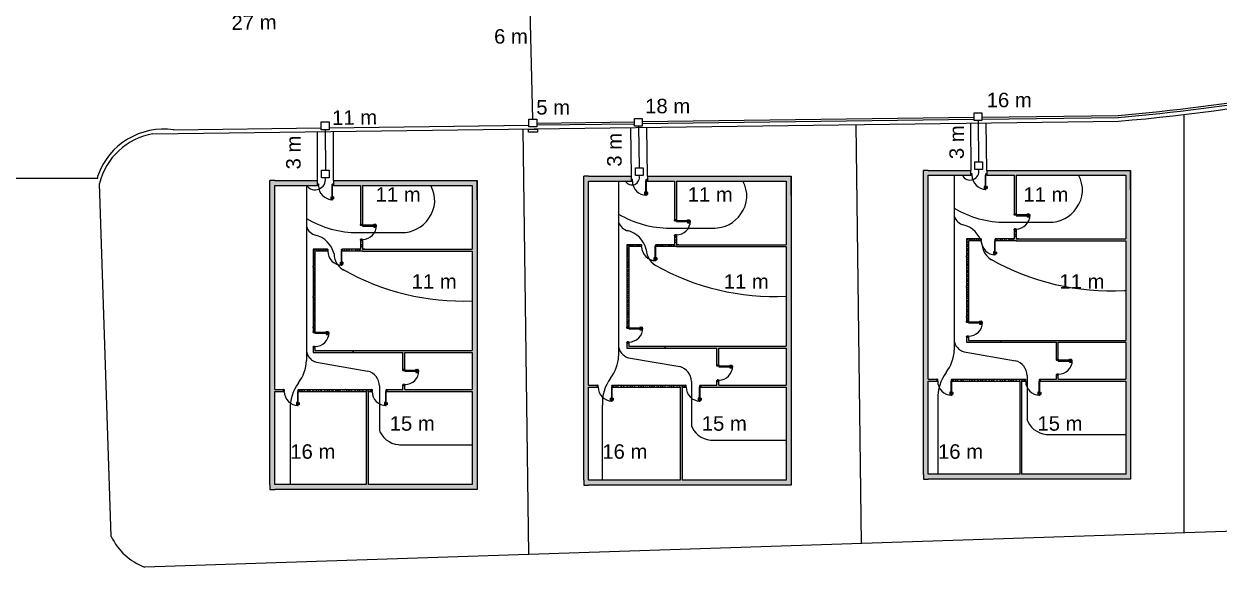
# Model space of a CAD drawing. Header units: millimetres. Extents: x -77634 to 191232, y -31147 to 58301.
# Drawn here: x -42455 to 19309, y -29261 to -1163 of the extents above; entities that cross this region are included whole.
import ezdxf

# ---------------------------------------------------------------- set-up
doc = ezdxf.new("R2010")
doc.units = ezdxf.units.MM
doc.layers.add('Canalizacion isecundaria', color=7, linetype='Continuous', true_color=0x784384)
doc.layers.add('Medidas canalizacion seccundaria', color=7, linetype='Continuous', true_color=0x784384)
for name, color, linetype in [('Canalizacion principal', 84, 'Continuous'), ('Canalización interiorr', 242, 'Continuous'), ('Carpinteria', 32, 'Continuous'), ('Cerramiento', 7, 'Continuous'), ('medidas canalizacion principal', 84, 'Continuous'), ('medidas interiores', 242, 'Continuous')]:
    doc.layers.add(name, color=color, linetype=linetype)
doc.styles.get("Standard").update_dxf_attribs({"font": 'arial.ttf'})
pattern_1 = [(225, (-19031.93, -9271.23), (-42.09495, -154.34815), [198.4375, -39.6875, 0, -39.6875])]
pattern_2 = [(225, (-2813.17, -9040.755), (-42.09495, -154.34815), [198.4375, -39.6875, 0, -39.6875])]
pattern_3 = [(225, (14736.54, -8737.555), (-42.09495, -154.34815), [198.4375, -39.6875, 0, -39.6875])]

# ---------------------------------------------------------------- blocks, each defined once
blk = doc.blocks.new('p725')
at = {"layer": 'Carpinteria'}
for p, q in [((-0.054, 0.58), (-0.054, 0.68)), ((-0.039, 0.685), (-0.049, 0.685)), ((-0.039, 0.58), (-0.039, 0.685)), ((-0.007, 0.685), (-0.017, 0.685)), ((-0.017, 0.665), (-0.017, 0.685)), ((-0.007, 0.665), (-0.017, 0.665)), ((-0.007, 0.654), (-0.007, 0.696)), ((0, 0.696), (-0.007, 0.696)), ((0, 0.654), (-0.007, 0.654)), ((0.04, 0.725), (0, 0.725)), ((0, 0.725), (0, -0.04)), ((0.04, 0), (0.04, 0.725)), ((0.04, 0.696), (0.047, 0.696)), ((0.04, 0.654), (0.047, 0.654)), ((0.047, 0.654), (0.047, 0.696)), ((0.047, 0.685), (0.057, 0.685)), ((0.047, 0.665), (0.057, 0.665)), ((0.057, 0.665), (0.057, 0.685)), ((0.079, 0.685), (0.089, 0.685)), ((0.079, 0.58), (0.079, 0.685)), ((0.094, 0.58), (0.094, 0.68)), ((-0.05, 0), (0, 0)), ((-0.044, 0.575), (-0.049, 0.575)), ((0, 0), (0.04, 0)), ((0.084, 0.575), (0.089, 0.575)), ((0.725, 0), (0.775, 0)), ((0.725, 0), (0.725, -0.04)), ((-0.01, -0.1), (-0.05, -0.1)), ((0.01, -0.08), (-0.01, -0.1)), ((0, -0.04), (0.01, -0.04)), ((0.01, -0.04), (0.01, -0.08)), ((0.725, -0.04), (0.715, -0.04)), ((0.715, -0.04), (0.715, -0.08)), ((0.74, -0.1), (0.715, -0.08)), ((0.76, -0.1), (0.74, -0.1)), ((0.76, -0.1), (0.775, -0.1))]:
    blk.add_line(p, q, dxfattribs=at)
for centre, radius, start, end in [((-0.049, 0.68), 0.005, 90, 180), ((-0.028, 0.712), 0.0294, 248.02551, 291.97449), ((-0.028, 0.638), 0.0294, 68.02551, 111.97449), ((0, 0), 0.725, 0, 90), ((0.068, 0.712), 0.0294, 248.02551, 291.97449), ((0.068, 0.638), 0.0294, 68.02551, 111.97449), ((0.089, 0.68), 0.005, 0, 90), ((-0.049, 0.58), 0.005, 180, 270), ((-0.044, 0.58), 0.005, 270, 0), ((0.084, 0.58), 0.005, 180, 270), ((0.089, 0.58), 0.005, 270, 0)]:
    blk.add_arc(centre, radius, start, end, dxfattribs=at)
at = {"layer": 'Cerramiento'}
for p, q in [((-0.05, 0), (-0.05, -0.1)), ((0.775, -0.1), (0.775, 0))]:
    blk.add_line(p, q, dxfattribs=at)

msp = doc.modelspace()

# ---------------------------------------------------------------- hatches: boundary and pattern name
at = {"ltscale": 0.025}
h = msp.add_hatch(dxfattribs=at)
h.set_pattern_fill('ANSI36', color=256, scale=25, angle=180)
h.set_pattern_definition(pattern_2)
h.paths.add_polyline_path([(-10237, -9291), (-8836, -9291), (-8836, -11285), (-8736, -11285), (-8736, -9291), (-3063, -9291), (-3063, -12585), (-8614, -12585), (-8714, -12585), (-8836, -12585), (-8836, -12685), (-8714, -12685), (-8614, -12685), (-3063, -12685), (-3063, -17835), (-11195, -17835), (-11195, -17696), (-11295, -17696), (-11295, -17835), (-11295, -17935), (-11195, -17935), (-6651, -17935), (-6651, -18813), (-6551, -18813), (-6551, -17935), (-3063, -17935), (-3063, -19848), (-6551, -19848), (-6551, -19638), (-6651, -19638), (-6651, -19848), (-7471, -19848), (-7471, -19948), (-3063, -19948), (-3063, -24759), (-8446, -24759), (-8446, -19948), (-8546, -19948), (-8546, -24759), (-13274, -24759), (-13274, -19948), (-12833, -19948), (-12833, -19848), (-13274, -19848), (-13274, -9291), (-11063, -9291), (-11063, -9041), (-13274, -9041), (-13524, -9041), (-13524, -24772), (-13524, -25022), (-13274, -25022), (-11117, -25022), (-3349, -25022), (-2813, -25022), (-2813, -24759), (-2813, -9291), (-2813, -9041), (-3063, -9041), (-10237, -9041)])
h = msp.add_hatch(dxfattribs=at)
h.set_pattern_fill('ANSI36', color=256, scale=25, angle=180)
h.set_pattern_definition(pattern_3)
h.paths.add_polyline_path([(7312, -8988), (8714, -8988), (8714, -10982), (8814, -10982), (8814, -8988), (14487, -8988), (14487, -12282), (8935, -12282), (8835, -12282), (8714, -12282), (8714, -12382), (8835, -12382), (8935, -12382), (14487, -12382), (14487, -17531), (6355, -17531), (6355, -17392), (6255, -17392), (6255, -17531), (6255, -17631), (6355, -17631), (10899, -17631), (10899, -18510), (10999, -18510), (10999, -17631), (14487, -17631), (14487, -19545), (10999, -19545), (10999, -19335), (10899, -19335), (10899, -19545), (10078, -19545), (10078, -19645), (14487, -19645), (14487, -24456), (9104, -24456), (9104, -19645), (9004, -19645), (9004, -24456), (4276, -24456), (4276, -19645), (4717, -19645), (4717, -19545), (4276, -19545), (4276, -8988), (6487, -8988), (6487, -8738), (4276, -8738), (4026, -8738), (4026, -24469), (4026, -24719), (4276, -24719), (6432, -24719), (14200, -24719), (14737, -24719), (14737, -24456), (14737, -8988), (14737, -8738), (14487, -8738), (7312, -8738)])
h = msp.add_hatch(dxfattribs=at)
h.set_pattern_fill('ANSI36', color=256, scale=25, angle=180)
h.set_pattern_definition(pattern_1)
h.paths.add_polyline_path([(-26456, -9521), (-25055, -9521), (-25055, -11516), (-24955, -11516), (-24955, -9521), (-19282, -9521), (-19282, -12816), (-24833, -12816), (-24933, -12816), (-25055, -12816), (-25055, -12916), (-24933, -12916), (-24833, -12916), (-19282, -12916), (-19282, -18065), (-27414, -18065), (-27414, -17926), (-27514, -17926), (-27514, -18065), (-27514, -18165), (-27414, -18165), (-22870, -18165), (-22870, -19044), (-22770, -19044), (-22770, -18165), (-19282, -18165), (-19282, -20078), (-22770, -20078), (-22770, -19869), (-22870, -19869), (-22870, -20078), (-23690, -20078), (-23690, -20178), (-19282, -20178), (-19282, -24989), (-24664, -24989), (-24664, -20178), (-24764, -20178), (-24764, -24989), (-29492, -24989), (-29492, -20178), (-29051, -20178), (-29051, -20078), (-29492, -20078), (-29492, -9521), (-27282, -9521), (-27282, -9271), (-29492, -9271), (-29742, -9271), (-29742, -25002), (-29742, -25252), (-29492, -25252), (-27336, -25252), (-19568, -25252), (-19032, -25252), (-19032, -24989), (-19032, -9521), (-19032, -9271), (-19282, -9271), (-26456, -9271)])
h = msp.add_hatch()
h.set_pattern_fill('ANSI36', color=256, scale=25, angle=180)
h.set_pattern_definition(pattern_3)
h.paths.add_polyline_path([(6255, -16567), (6355, -16567), (6355, -12382), (6959, -12382), (6959, -12282), (6355, -12282), (6255, -12282), (6255, -12382)])
h = msp.add_hatch()
h.set_pattern_fill('ANSI36', color=256, scale=25, angle=180)
h.set_pattern_definition(pattern_1)
h.paths.add_polyline_path([(-27514, -17101), (-27414, -17101), (-27414, -12916), (-26809, -12916), (-26809, -12816), (-27414, -12816), (-27514, -12816), (-27514, -12916)])
h = msp.add_hatch()
h.set_pattern_fill('ANSI36', color=256, scale=25, angle=180)
h.set_pattern_definition(pattern_2)
h.paths.add_polyline_path([(-11295, -16871), (-11195, -16871), (-11195, -12685), (-10591, -12685), (-10591, -12585), (-11195, -12585), (-11295, -12585), (-11295, -12685)])

# ---------------------------------------------------------------- linework, layer by layer
for p, q in [((17505, -27485), (17500, -5849)), ((-35789, -6850), (14110, -6198)), ((-27275, -9271), (-27275, -6739)), ((-26456, -9271), (-26456, -6728)), ((-16363, -28605), (-16651, -6600)), ((-11056, -9041), (-11089, -6528)), ((-10237, -9041), (-10270, -6517)), ((837, -28036), (555, -6375)), ((6494, -8738), (6487, -6298)), ((7312, -8738), (7280, -6288)), ((-13274, -9041), (-13524, -9041)), ((-13524, -24772), (-13524, -9041)), ((-13274, -9041), (-11056, -9041)), ((-11063, -9291), (-11063, -9041)), ((-10237, -9041), (-3063, -9041)), ((-10237, -9041), (-10237, -9291)), ((-3063, -9041), (-2813, -9041)), ((-2813, -10041), (-2813, -9041)), ((-2813, -9041), (-2813, -9291)), ((4276, -8738), (4026, -8738)), ((4026, -24469), (4026, -8738)), ((4276, -8738), (6494, -8738)), ((4276, -19545), (4276, -8988)), ((4276, -8988), (6487, -8988)), ((4276, -8988), (4276, -8988)), ((6487, -8988), (6487, -8738)), ((7312, -8738), (14487, -8738)), ((7312, -8738), (7312, -8988)), ((7312, -8988), (8714, -8988)), ((8714, -8988), (8714, -11048)), ((8814, -8988), (14487, -8988)), ((8814, -8988), (8814, -10988)), ((14487, -8738), (14737, -8738)), ((14487, -8988), (14487, -12282)), ((14737, -9738), (14737, -8738)), ((14737, -8738), (14737, -8988)), ((14737, -8988), (14737, -24456)), ((-37944, -27673), (-38547, -9419)), ((-29492, -9271), (-29742, -9271)), ((-29742, -25002), (-29742, -9271)), ((-29492, -9271), (-27275, -9271)), ((-29492, -20078), (-29492, -9521)), ((-29492, -9521), (-27282, -9521)), ((-29492, -9521), (-29492, -9521)), ((-27282, -9521), (-27282, -9271)), ((-26456, -9271), (-19282, -9271)), ((-26456, -9271), (-26456, -9521)), ((-26456, -9521), (-25055, -9521)), ((-25055, -9521), (-25055, -11582)), ((-24955, -9521), (-19282, -9521)), ((-24955, -9521), (-24955, -11522)), ((-19282, -9271), (-19032, -9271)), ((-19282, -9521), (-19282, -12816)), ((-19032, -10271), (-19032, -9271)), ((-19032, -9271), (-19032, -9521)), ((-19032, -9521), (-19032, -24989)), ((-13274, -19848), (-13274, -9291)), ((-13274, -9291), (-11063, -9291)), ((-13274, -9291), (-13274, -9291)), ((-10237, -9291), (-8836, -9291)), ((-8836, -9291), (-8836, -11351)), ((-8736, -9291), (-3063, -9291)), ((-8736, -9291), (-8736, -11291)), ((-3063, -9291), (-3063, -12585)), ((-2813, -9291), (-2813, -24759)), ((8814, -11048), (8714, -11048)), ((8814, -10988), (8814, -11048)), ((-24955, -11582), (-25055, -11582)), ((-24955, -11522), (-24955, -11582)), ((-8736, -11351), (-8836, -11351)), ((-8736, -11291), (-8736, -11351)), ((-25055, -12341), (-25055, -12816)), ((-25055, -12341), (-25050, -12341)), ((-25050, -12341), (-24955, -12341)), ((-24955, -12287), (-24955, -12287)), ((-24955, -12347), (-24955, -12341)), ((-24955, -12347), (-24955, -12816)), ((-8836, -12110), (-8836, -12585)), ((-8836, -12110), (-8831, -12110)), ((-8831, -12110), (-8736, -12110)), ((-8736, -12056), (-8736, -12056)), ((-8736, -12116), (-8736, -12110)), ((-8736, -12116), (-8736, -12585)), ((6355, -12282), (6255, -12282)), ((6255, -12282), (6255, -12382)), ((6960, -12282), (6355, -12282)), ((6994, -12282), (6960, -12282)), ((7009, -12282), (6977, -12282)), ((7009, -12382), (7009, -12282)), ((8714, -12282), (7744, -12282)), ((7744, -12282), (7744, -12382)), ((8714, -11807), (8714, -12282)), ((8714, -11807), (8719, -11807)), ((8719, -11807), (8814, -11807)), ((8814, -11753), (8814, -11753)), ((8814, -11813), (8814, -11807)), ((8814, -11813), (8814, -12282)), ((8814, -12282), (14487, -12282)), ((8835, -12282), (8814, -12282)), ((8935, -12282), (8835, -12282)), ((8935, -12282), (14487, -12282)), ((-27414, -12816), (-27514, -12816)), ((-27514, -12816), (-27514, -12916)), ((-27514, -12916), (-27514, -17141)), ((-26808, -12816), (-27414, -12816)), ((-26808, -12916), (-27414, -12916)), ((-27414, -12916), (-27414, -17151)), ((-26774, -12816), (-26808, -12816)), ((-26759, -12916), (-26808, -12916)), ((-26759, -12816), (-26791, -12816)), ((-26759, -12916), (-26759, -12816)), ((-25055, -12816), (-26024, -12816)), ((-26024, -12816), (-26024, -12916)), ((-24933, -12916), (-26024, -12916)), ((-24955, -12816), (-19282, -12816)), ((-24933, -12816), (-24955, -12816)), ((-24955, -12916), (-19282, -12916)), ((-24833, -12816), (-24933, -12816)), ((-24933, -12916), (-24833, -12916)), ((-24833, -12816), (-19282, -12816)), ((-24833, -12916), (-19282, -12916)), ((-19282, -12916), (-19282, -18065)), ((-11195, -12585), (-11295, -12585)), ((-11295, -12585), (-11295, -12685)), ((-11295, -12685), (-11295, -16911)), ((-10589, -12585), (-11195, -12585)), ((-10589, -12685), (-11195, -12685)), ((-11195, -12685), (-11195, -16921)), ((-10556, -12585), (-10589, -12585)), ((-10541, -12685), (-10589, -12685)), ((-10541, -12585), (-10572, -12585)), ((-10541, -12685), (-10541, -12585)), ((-8836, -12585), (-9806, -12585)), ((-9806, -12585), (-9806, -12685)), ((-8714, -12685), (-9806, -12685)), ((-8736, -12585), (-3063, -12585)), ((-8714, -12585), (-8736, -12585)), ((-8736, -12685), (-3063, -12685)), ((-8614, -12585), (-8714, -12585)), ((-8714, -12685), (-8614, -12685)), ((-8614, -12585), (-3063, -12585)), ((-8614, -12685), (-3063, -12685)), ((-3063, -12685), (-3063, -17835)), ((6255, -12382), (6255, -16607)), ((6960, -12382), (6355, -12382)), ((6355, -12382), (6355, -16617)), ((7009, -12382), (6960, -12382)), ((8835, -12382), (7744, -12382)), ((8814, -12382), (14487, -12382)), ((8835, -12382), (8935, -12382)), ((8935, -12382), (14487, -12382)), ((14487, -12382), (14487, -17531)), ((6255, -16607), (6255, -16607)), ((6255, -16617), (6255, -16607)), ((6355, -16617), (6255, -16617)), ((-27514, -17141), (-27514, -17141)), ((-27514, -17151), (-27514, -17141)), ((-27414, -17151), (-27514, -17151)), ((-11295, -16911), (-11295, -16911)), ((-11295, -16921), (-11295, -16911)), ((-11195, -16921), (-11295, -16921)), ((-27414, -17876), (-27514, -17876)), ((-27514, -17876), (-27514, -17926)), ((-27414, -17876), (-27414, -18065)), ((-11195, -17646), (-11295, -17646)), ((-11295, -17646), (-11295, -17696)), ((-11295, -17696), (-11295, -17835)), ((-11295, -17835), (-11295, -17935)), ((-11195, -17646), (-11195, -17835)), ((-11195, -17835), (-3063, -17835)), ((6355, -17342), (6255, -17342)), ((6255, -17342), (6255, -17392)), ((6255, -17392), (6255, -17531)), ((6255, -17531), (6255, -17631)), ((6255, -17631), (6355, -17631)), ((6355, -17342), (6355, -17531)), ((6355, -17531), (14487, -17531)), ((6355, -17631), (10899, -17631)), ((10899, -18550), (10899, -17631)), ((10999, -17631), (14487, -17631)), ((10999, -18560), (10999, -17631)), ((14487, -17631), (14487, -19545)), ((-27514, -17926), (-27514, -18065)), ((-27514, -18065), (-27514, -18165)), ((-27514, -18165), (-27414, -18165)), ((-27414, -18065), (-19282, -18065)), ((-27414, -18165), (-22870, -18165)), ((-22870, -19084), (-22870, -18165)), ((-22770, -18165), (-19282, -18165)), ((-22770, -19094), (-22770, -18165)), ((-19282, -18165), (-19282, -20078)), ((-11295, -17935), (-11195, -17935)), ((-11195, -17935), (-6651, -17935)), ((-6651, -18853), (-6651, -17935)), ((-6551, -17935), (-3063, -17935)), ((-6551, -18863), (-6551, -17935)), ((-3063, -17935), (-3063, -19848)), ((-22870, -19084), (-22870, -19084)), ((-6651, -18853), (-6651, -18853)), ((10899, -18550), (10899, -18550)), ((-6651, -19848), (-6651, -19603)), ((-6651, -19603), (-6651, -19603)), ((-6551, -19848), (-6551, -19588)), ((4276, -19545), (4752, -19545)), ((4276, -24456), (4276, -19645)), ((4276, -19645), (4752, -19645)), ((4752, -19545), (4752, -19645)), ((5502, -19545), (9004, -19545)), ((5502, -19545), (5502, -19645)), ((5502, -19645), (9004, -19645)), ((9004, -19545), (9288, -19545)), ((9004, -19645), (9004, -24456)), ((9104, -19645), (9104, -24456)), ((9104, -19645), (9288, -19645)), ((9288, -19545), (9288, -19645)), ((10038, -19545), (10899, -19545)), ((10038, -19545), (10038, -19645)), ((10038, -19645), (14487, -19645)), ((10899, -19545), (10899, -19300)), ((10899, -19300), (10899, -19300)), ((10999, -19545), (10999, -19285)), ((10999, -19545), (14487, -19545)), ((14487, -19645), (14487, -24456)), ((-29492, -20078), (-29016, -20078)), ((-29492, -24989), (-29492, -20178)), ((-29492, -20178), (-29016, -20178)), ((-29016, -20078), (-29016, -20178)), ((-28266, -20078), (-24764, -20078)), ((-28266, -20078), (-28266, -20178)), ((-28266, -20178), (-24764, -20178)), ((-24764, -20078), (-24480, -20078)), ((-24764, -20178), (-24764, -24989)), ((-24664, -20178), (-24664, -24989)), ((-24664, -20178), (-24480, -20178)), ((-24480, -20078), (-24480, -20178)), ((-23730, -20078), (-22870, -20078)), ((-23730, -20078), (-23730, -20178)), ((-23730, -20178), (-19282, -20178)), ((-22870, -20078), (-22870, -19834)), ((-22870, -19834), (-22870, -19834)), ((-22770, -20078), (-22770, -19819)), ((-22770, -20078), (-19282, -20078)), ((-19282, -20178), (-19282, -24989)), ((-13274, -19848), (-12798, -19848)), ((-13274, -24759), (-13274, -19948)), ((-13274, -19948), (-12798, -19948)), ((-12798, -19848), (-12798, -19948)), ((-12048, -19848), (-8546, -19848)), ((-12048, -19848), (-12048, -19948)), ((-12048, -19948), (-8546, -19948)), ((-8546, -19848), (-8261, -19848)), ((-8546, -19948), (-8546, -24759)), ((-8446, -19948), (-8446, -24759)), ((-8446, -19948), (-8261, -19948)), ((-8261, -19848), (-8261, -19948)), ((-7511, -19848), (-6651, -19848)), ((-7511, -19848), (-7511, -19948)), ((-7511, -19948), (-3063, -19948)), ((-6551, -19848), (-3063, -19848)), ((-3063, -19948), (-3063, -24759)), ((4026, -24469), (4026, -24719)), ((9004, -24456), (4276, -24456)), ((14487, -24456), (9104, -24456)), ((14487, -24469), (14487, -24456)), ((14737, -24456), (14737, -24719)), ((-29742, -25002), (-29742, -25252)), ((-29742, -25252), (-29492, -25252)), ((-24764, -24989), (-29492, -24989)), ((-27336, -25252), (-29492, -25252)), ((-19568, -25252), (-27336, -25252)), ((-19282, -24989), (-24664, -24989)), ((-19032, -25252), (-19568, -25252)), ((-19282, -25002), (-19282, -24989)), ((-19032, -24989), (-19032, -25252)), ((-13524, -24772), (-13524, -25022)), ((-13524, -25022), (-13274, -25022)), ((-8546, -24759), (-13274, -24759)), ((-11117, -25022), (-13274, -25022)), ((-3349, -25022), (-11117, -25022)), ((-3063, -24759), (-8446, -24759)), ((-2813, -25022), (-3349, -25022)), ((-3063, -24772), (-3063, -24759)), ((-2813, -24759), (-2813, -25022)), ((4026, -24719), (4276, -24719)), ((6432, -24719), (4276, -24719)), ((14200, -24719), (6432, -24719)), ((14737, -24719), (14200, -24719)), ((37880, -26811), (-36205, -29261))]:
    msp.add_line(p, q)
at = {"linetype": 'Continuous', "ltscale": 0.025}
for p, q in [((-24981, -12341), (-24981, -12341)), ((-8791, -12139), (-8836, -12184)), ((-8833, -12293), (-8836, -12296)), ((-8736, -12309), (-8819, -12391)), ((-8805, -12265), (-8805, -12265)), ((-8736, -12196), (-8777, -12237)), ((-8763, -12110), (-8763, -12110)), ((6352, -12286), (6352, -12286)), ((6773, -12314), (6773, -12314)), ((6805, -12282), (6801, -12286)), ((7769, -12328), (7769, -12328)), ((7816, -12282), (7798, -12300)), ((7896, -12314), (7828, -12382)), ((7924, -12286), (7924, -12286)), ((8040, -12282), (7940, -12382)), ((8152, -12282), (8064, -12370)), ((8265, -12282), (8218, -12328)), ((8317, -12342), (8277, -12382)), ((8345, -12314), (8345, -12314)), ((8377, -12282), (8373, -12286)), ((8471, -12300), (8389, -12382)), ((8601, -12282), (8501, -12382)), ((8714, -12282), (8639, -12356)), ((8759, -11835), (8714, -11881)), ((8717, -11990), (8714, -11993)), ((8814, -12118), (8714, -12218)), ((8814, -12005), (8731, -12088)), ((8745, -11962), (8745, -11962)), ((8814, -11893), (8773, -11934)), ((8787, -11807), (8787, -11807)), ((-27416, -12820), (-27416, -12820)), ((-27150, -12890), (-27150, -12890)), ((-26995, -12848), (-26995, -12848)), ((-26963, -12816), (-26967, -12820)), ((-25999, -12862), (-25999, -12862)), ((-25953, -12816), (-25971, -12834)), ((-25873, -12848), (-25941, -12916)), ((-25845, -12820), (-25845, -12820)), ((-25728, -12816), (-25828, -12916)), ((-25616, -12816), (-25704, -12904)), ((-25578, -12890), (-25578, -12890)), ((-25504, -12816), (-25550, -12862)), ((-25452, -12876), (-25492, -12916)), ((-25424, -12848), (-25424, -12848)), ((-25392, -12816), (-25396, -12820)), ((-25297, -12834), (-25379, -12916)), ((-25167, -12816), (-25267, -12916)), ((-25055, -12816), (-25129, -12890)), ((-25009, -12369), (-25055, -12414)), ((-25052, -12523), (-25055, -12527)), ((-24955, -12651), (-25055, -12751)), ((-24955, -12539), (-25037, -12622)), ((-25023, -12495), (-25023, -12495)), ((-24955, -12427), (-24995, -12467)), ((-24995, -12916), (-24995, -12916)), ((-11197, -12589), (-11197, -12589)), ((-10931, -12659), (-10931, -12659)), ((-10776, -12617), (-10776, -12617)), ((-10744, -12585), (-10748, -12589)), ((-9780, -12631), (-9780, -12631)), ((-9734, -12585), (-9752, -12603)), ((-9654, -12617), (-9722, -12685)), ((-9626, -12589), (-9626, -12589)), ((-9510, -12585), (-9610, -12685)), ((-9397, -12585), (-9486, -12673)), ((-9359, -12659), (-9359, -12659)), ((-9285, -12585), (-9331, -12631)), ((-9233, -12645), (-9273, -12685)), ((-9205, -12617), (-9205, -12617)), ((-9173, -12585), (-9177, -12589)), ((-9079, -12603), (-9161, -12685)), ((-8948, -12585), (-9048, -12685)), ((-8836, -12585), (-8910, -12659)), ((-8736, -12421), (-8836, -12521)), ((-8777, -12686), (-8777, -12686)), ((6619, -12356), (6619, -12356)), ((8190, -12356), (8190, -12356)), ((8773, -12383), (8773, -12383)), ((5481, -19582), (5481, -19582)), ((5607, -19568), (5533, -19643)), ((5745, -19543), (5645, -19643)), ((5857, -19543), (5776, -19624)), ((5874, -19638), (5869, -19643)), ((5902, -19610), (5902, -19610)), ((5969, -19543), (5930, -19582)), ((6033, -19545), (5933, -19645)), ((6145, -19545), (6057, -19633)), ((6183, -19619), (6183, -19619)), ((6258, -19545), (6212, -19591)), ((6310, -19605), (6270, -19645)), ((6338, -19577), (6338, -19577)), ((6370, -19545), (6366, -19549)), ((6464, -19563), (6382, -19645)), ((6594, -19545), (6494, -19645)), ((6707, -19545), (6632, -19619)), ((6731, -19633), (6719, -19645)), ((6759, -19605), (6759, -19605)), ((6819, -19545), (6787, -19577)), ((6885, -19591), (6831, -19645)), ((6913, -19563), (6913, -19563)), ((7039, -19549), (6943, -19645)), ((7156, -19545), (7056, -19645)), ((7180, -19633), (7180, -19633)), ((7268, -19545), (7208, -19605)), ((7306, -19619), (7280, -19645)), ((7334, -19591), (7334, -19591)), ((7380, -19545), (7362, -19563)), ((7460, -19577), (7392, -19645)), ((7488, -19549), (7488, -19549)), ((7605, -19545), (7505, -19645)), ((7717, -19545), (7629, -19633)), ((7755, -19619), (7755, -19619)), ((7829, -19545), (7783, -19591)), ((7881, -19605), (7841, -19645)), ((7909, -19577), (7909, -19577)), ((7941, -19545), (7937, -19549)), ((8036, -19563), (7954, -19645)), ((8166, -19545), (8066, -19645)), ((8278, -19545), (8204, -19619)), ((8302, -19633), (8290, -19645)), ((8330, -19605), (8330, -19605)), ((8390, -19545), (8358, -19577)), ((8457, -19591), (8403, -19645)), ((8485, -19563), (8485, -19563)), ((8611, -19549), (8515, -19645)), ((8727, -19545), (8627, -19645)), ((8751, -19633), (8751, -19633)), ((8839, -19545), (8779, -19605)), ((8878, -19619), (8852, -19645)), ((8906, -19591), (8906, -19591)), ((8952, -19545), (8934, -19563)), ((9032, -19577), (8964, -19645)), ((9060, -19549), (9060, -19549)), ((9176, -19545), (9076, -19645)), ((9288, -19545), (9200, -19633)), ((-28288, -20116), (-28288, -20116)), ((-28161, -20102), (-28236, -20176)), ((-28024, -20076), (-28124, -20176)), ((-27911, -20076), (-27993, -20158)), ((-27895, -20172), (-27899, -20176)), ((-27867, -20144), (-27867, -20144)), ((-27799, -20076), (-27839, -20116)), ((-27735, -20078), (-27835, -20178)), ((-27623, -20078), (-27711, -20166)), ((-27585, -20152), (-27585, -20152)), ((-27511, -20078), (-27557, -20124)), ((-27459, -20138), (-27499, -20178)), ((-27431, -20110), (-27431, -20110)), ((-27399, -20078), (-27403, -20082)), ((-27304, -20096), (-27386, -20178)), ((-27174, -20078), (-27274, -20178)), ((-27062, -20078), (-27136, -20152)), ((-27038, -20166), (-27050, -20178)), ((-27010, -20138), (-27010, -20138)), ((-26950, -20078), (-26982, -20110)), ((-26883, -20124), (-26937, -20178)), ((-26855, -20096), (-26855, -20096)), ((-26729, -20082), (-26825, -20178)), ((-26613, -20078), (-26713, -20178)), ((-26589, -20166), (-26589, -20166)), ((-26501, -20078), (-26561, -20138)), ((-26463, -20152), (-26488, -20178)), ((-26434, -20124), (-26434, -20124)), ((-26388, -20078), (-26406, -20096)), ((-26308, -20110), (-26376, -20178)), ((-26280, -20082), (-26280, -20082)), ((-26164, -20078), (-26264, -20178)), ((-26052, -20078), (-26140, -20166)), ((-26013, -20152), (-26013, -20152)), ((-25939, -20078), (-25985, -20124)), ((-25887, -20138), (-25927, -20178)), ((-25859, -20110), (-25859, -20110)), ((-25827, -20078), (-25831, -20082)), ((-25733, -20096), (-25815, -20178)), ((-25603, -20078), (-25703, -20178)), ((-25490, -20078), (-25564, -20152)), ((-25466, -20166), (-25478, -20178)), ((-25438, -20138), (-25438, -20138)), ((-25378, -20078), (-25410, -20110)), ((-25312, -20124), (-25366, -20178)), ((-25284, -20096), (-25284, -20096)), ((-25158, -20082), (-25254, -20178)), ((-25041, -20078), (-25141, -20178)), ((-25017, -20166), (-25017, -20166)), ((-24929, -20078), (-24989, -20138)), ((-24891, -20152), (-24917, -20178)), ((-24863, -20124), (-24863, -20124)), ((-24817, -20078), (-24835, -20096)), ((-24737, -20110), (-24805, -20178)), ((-24709, -20082), (-24709, -20082)), ((-24592, -20078), (-24692, -20178)), ((-24480, -20078), (-24568, -20166)), ((-12069, -19885), (-12069, -19885)), ((-11942, -19871), (-12017, -19946)), ((-11805, -19846), (-11905, -19946)), ((-11693, -19846), (-11774, -19927)), ((-11676, -19942), (-11680, -19946)), ((-11648, -19913), (-11648, -19913)), ((-11580, -19846), (-11620, -19885)), ((-11517, -19848), (-11617, -19948)), ((-11404, -19848), (-11493, -19936)), ((-11366, -19922), (-11366, -19922)), ((-11292, -19848), (-11338, -19894)), ((-11240, -19908), (-11280, -19948)), ((-11212, -19880), (-11212, -19880)), ((-11180, -19848), (-11184, -19852)), ((-11086, -19866), (-11168, -19948)), ((-10955, -19848), (-11055, -19948)), ((-10843, -19848), (-10917, -19922)), ((-10819, -19936), (-10831, -19948)), ((-10791, -19908), (-10791, -19908)), ((-10731, -19848), (-10763, -19880)), ((-10665, -19894), (-10719, -19948)), ((-10637, -19866), (-10637, -19866)), ((-10510, -19852), (-10606, -19948)), ((-10394, -19848), (-10494, -19948)), ((-10370, -19936), (-10370, -19936)), ((-10282, -19848), (-10342, -19908)), ((-10244, -19922), (-10270, -19948)), ((-10216, -19894), (-10216, -19894)), ((-10170, -19848), (-10188, -19866)), ((-10089, -19880), (-10157, -19948)), ((-10061, -19852), (-10061, -19852)), ((-9945, -19848), (-10045, -19948)), ((-9833, -19848), (-9921, -19936)), ((-9795, -19922), (-9795, -19922)), ((-9721, -19848), (-9767, -19894)), ((-9668, -19908), (-9708, -19948)), ((-9640, -19880), (-9640, -19880)), ((-9608, -19848), (-9612, -19852)), ((-9514, -19866), (-9596, -19948)), ((-9384, -19848), (-9484, -19948)), ((-9272, -19848), (-9346, -19922)), ((-9247, -19936), (-9259, -19948)), ((-9219, -19908), (-9219, -19908)), ((-9159, -19848), (-9191, -19880)), ((-9093, -19894), (-9147, -19948)), ((-9065, -19866), (-9065, -19866)), ((-8939, -19852), (-9035, -19948)), ((-8823, -19848), (-8923, -19948)), ((-8798, -19936), (-8798, -19936)), ((-8710, -19848), (-8770, -19908)), ((-8672, -19922), (-8698, -19948)), ((-8644, -19894), (-8644, -19894)), ((-8598, -19848), (-8616, -19866)), ((-8518, -19880), (-8586, -19948)), ((-8490, -19852), (-8490, -19852)), ((-8374, -19848), (-8474, -19948)), ((-8261, -19848), (-8349, -19936))]:
    msp.add_line(p, q, dxfattribs=at)
for centre, radius, start, end in [((4215, 106395), 113027, 275.02282, 286.48481), ((-35221, -10225), 3422, 99.54508, 166.36877), ((-35115, -26322), 3134, 205.52287, 249.65981)]:
    msp.add_arc(centre, radius, start, end)
at = {"layer": 'Canalizacion isecundaria'}
for p, q in [((-10903, -6049), (-10503, -6049)), ((-10903, -6449), (-10903, -6049)), ((-10503, -6049), (-10503, -6449)), ((-10503, -6320), (6653, -6096)), ((-10503, -6320), (6651, -6096)), ((6651, -5761), (7051, -5761)), ((6651, -6161), (6651, -5761)), ((7051, -6161), (6651, -6161)), ((6851, -6161), (6883, -8294)), ((7051, -5761), (7051, -6161)), ((7051, -6091), (14108, -5998)), ((7053, -6091), (14108, -5998)), ((-34730, -6636), (-27085, -6537)), ((-27085, -6236), (-26685, -6236)), ((-27085, -6636), (-27085, -6236)), ((-26685, -6636), (-27085, -6636)), ((-26885, -6636), (-26878, -8734)), ((-26685, -6236), (-26685, -6636)), ((-26685, -6531), (-16353, -6396)), ((-26685, -6531), (-16355, -6396)), ((-15955, -6391), (-10903, -6325)), ((-15953, -6391), (-10903, -6325)), ((-10503, -6449), (-10903, -6449)), ((-10703, -6449), (-10654, -8609)), ((-10854, -8609), (-10454, -8609)), ((-10854, -9009), (-10854, -8609)), ((-10454, -8609), (-10454, -9009)), ((6683, -8294), (7083, -8294)), ((6683, -8694), (6683, -8294)), ((7083, -8294), (7083, -8694)), ((-45337, -9146), (-38638, -9146)), ((-38638, -9146), (-38638, -9023)), ((-27078, -8734), (-26678, -8734)), ((-27078, -9134), (-27078, -8734)), ((-26678, -9134), (-27078, -9134)), ((-26678, -8734), (-26678, -9134)), ((-10454, -9009), (-10854, -9009)), ((7083, -8694), (6683, -8694))]:
    msp.add_line(p, q, dxfattribs=at)
for centre, radius, start, end in [((4215, 106395), 112827, 275.02282, 279.39914), ((-35221, -10225), 3622, 81.95162, 160.60905), ((-27411, -9210), 538, 215.32431, 8.143), ((-11030, -9102), 387, 209.0966, 13.93615), ((6447, -8794), 447, 205.69549, 12.86091)]:
    msp.add_arc(centre, radius, start, end, dxfattribs=at)
at = {"layer": 'Canalizacion principal'}
for p, q in [((-16155, -6085), (-16300, -418)), ((-16355, -6085), (-15955, -6085)), ((-16355, -6485), (-16355, -6085)), ((-15955, -6085), (-15955, -6485)), ((-10503, -6220), (6651, -5996)), ((6651, -5761), (7051, -5761)), ((6651, -6161), (6651, -5761)), ((7051, -6161), (6651, -6161)), ((7051, -5761), (7051, -6161)), ((7051, -5991), (14107, -5898)), ((-16371, -6606), (-15921, -6606)), ((-16371, -6756), (-16371, -6606)), ((-15921, -6756), (-16371, -6756)), ((-15955, -6485), (-16355, -6485)), ((-15955, -6291), (-10903, -6225)), ((-15921, -6606), (-15921, -6756))]:
    msp.add_line(p, q, dxfattribs=at)
msp.add_arc((4215, 106395), 112727, 275.02282, 279.39914, dxfattribs=at)
at = {"layer": 'Canalización interiorr'}
for p, q in [((5623, -8988), (5623, -10697)), ((5623, -8988), (5623, -11113)), ((-27850, -9521), (-27850, -11230)), ((-27850, -9521), (-27850, -11647)), ((-11723, -9291), (-11723, -11000)), ((-11723, -9291), (-11723, -11416)), ((5623, -11113), (5623, -18045)), ((-27850, -11647), (-27850, -18579)), ((-11723, -11416), (-11723, -18348)), ((-9069, -11727), (-6757, -11727)), ((8277, -11424), (10589, -11424)), ((-25195, -11958), (-22884, -11958)), ((14410, -14945), (14487, -14945)), ((-11209, -18436), (-8554, -18888)), ((6137, -18133), (8791, -18585)), ((-27336, -18666), (-24681, -19119)), ((-7956, -19658), (-7956, -21891)), ((9390, -19355), (9390, -21587)), ((-24082, -19888), (-24082, -22121)), ((-12564, -20885), (-12564, -24759)), ((4782, -20581), (4782, -24456)), ((-28690, -21115), (-28690, -24989)), ((-6911, -22700), (-3186, -22700)), ((-3186, -22700), (-3063, -22700)), ((10434, -22397), (14160, -22397)), ((14160, -22397), (14487, -22397)), ((-23038, -22931), (-19313, -22931))]:
    msp.add_line(p, q, dxfattribs=at)
for centre, radius, start, end in [((10688, -9761), 1559, 323.68981, 29.7567), ((-22784, -10295), 1559, 323.68981, 29.7567), ((-6658, -10064), 1559, 323.68981, 29.7567), ((-9074, -6538), 5189, 239.29973, 270.05866), ((-6789, -10057), 1671, 268.91472, 326.14523), ((8272, -6235), 5189, 239.29973, 270.05866), ((6252, -10918), 659, 197.21251, 257.99598), ((10557, -9754), 1671, 268.91472, 326.14523), ((-25201, -6769), 5189, 239.29973, 270.05866), ((-27220, -11452), 659, 197.21251, 257.99598), ((-22915, -10287), 1671, 268.91472, 326.14523), ((-11093, -11221), 659, 197.21251, 257.99598), ((5776, -12822), 1304, 13.34278, 76.98727), ((-27696, -13356), 1304, 13.34278, 76.98727), ((-11570, -13125), 1304, 13.34278, 76.98727), ((-9316, -12806), 985, 181.05431, 247.01078), ((8030, -12503), 985, 181.05431, 247.01078), ((-25442, -13036), 985, 181.05431, 247.01078), ((13707, -2338), 12627, 240.61087, 273.19263), ((-19766, -2872), 12627, 240.61087, 272.19595), ((-3639, -2641), 12627, 240.61087, 272.61417), ((-11071, -17776), 656, 186.14613, 219.05264), ((-10548, -17227), 1411, 329.89858, 334.48913), ((6275, -17473), 656, 186.14613, 219.05264), ((6798, -16924), 1411, 223.001, 231.9431), ((6798, -16924), 1411, 329.89858, 334.48913), ((-27198, -18007), 656, 186.14613, 219.05264), ((-26675, -17457), 1411, 223.001, 231.9431), ((-26675, -17457), 1411, 329.89858, 334.48913), ((-13658, -18285), 1936, 321.4838, 358.1342), ((-10548, -17227), 1411, 223.001, 231.9431), ((-10941, -17589), 888, 237.53732, 252.47729), ((3687, -17982), 1936, 321.4838, 358.1342), ((6404, -17285), 888, 237.53732, 252.47729), ((-29785, -18515), 1936, 321.4838, 358.1342), ((-27068, -17819), 888, 237.53732, 252.47729), ((-24925, -19926), 843, 2.56847, 73.18986), ((-8798, -19696), 843, 2.56847, 73.18986), ((8547, -19392), 843, 2.56847, 73.18986), ((-26465, -21026), 2227, 144.14478, 182.29352), ((-10338, -20795), 2227, 144.14478, 182.29352), ((7007, -20492), 2227, 144.14478, 182.29352), ((9810, -21581), 420, 179.16279, 200.78138), ((-23663, -22115), 420, 179.16279, 200.78138), ((-7536, -21884), 420, 179.16279, 200.78138), ((-6853, -21502), 1200, 206.29618, 272.8035), ((10493, -21199), 1200, 206.29618, 272.8035), ((-22979, -21732), 1200, 206.29618, 272.8035)]:
    msp.add_arc(centre, radius, start, end, dxfattribs=at)

# ---------------------------------------------------------------- block references
at = {"xscale": 1000, "yscale": 1000, "zscale": 1000}
for p, rotation in [((-10288, -9299), 180), ((7262, -8996), 180), ((-26507, -9530), 180), ((8814, -11048), 270), ((-24955, -11582), 270), ((-8736, -11351), 270), ((7744, -12382), 180), ((-26024, -12916), 180), ((-9806, -12685), 180), ((6355, -16594), 270), ((-27413, -17127), 270), ((-11195, -16897), 270), ((10999, -18560), 270), ((-22770, -19094), 270), ((-6551, -18863), 270), ((5492, -19643), 180), ((10038, -19645), 180), ((-28276, -20176), 180), ((-23730, -20178), 180), ((-12058, -19946), 180), ((-7511, -19948), 180)]:
    msp.add_blockref('p725', p, dxfattribs=dict(at, rotation=rotation))

# ---------------------------------------------------------------- texts
at = {"layer": 'Canalizacion isecundaria'}
for p in [(-26441, -6304), (-26441, -6334), (-26379, -6272), (-26362, -6314)]:
    msp.add_text('11 m', height=2.5, dxfattribs=at).set_placement(p)
at = {"layer": 'medidas canalizacion principal'}
for s, p in [('6 m', (-18158, -2184)), ('16 m', (7299, -5474)), ('5 m', (-15978, -5851)), ('18 m', (-10350, -5787))]:
    msp.add_text(s, height=750, dxfattribs=at).set_placement(p)
at = {"layer": 'Medidas canalizacion seccundaria'}
for s, rotation, p in [('27 m', 0.74835, (-31722, -1476)), ('11 m', 0.74835, (-26527, -6393)), ('3 m', 90, (6120, -8158)), ('3 m', 90, (-28155, -8692)), ('3 m', 90, (-11566, -8550))]:
    msp.add_text(s, height=750, rotation=rotation, dxfattribs=at).set_placement(p)
at = {"layer": 'medidas interiores'}
for s, p in [('11 m', (-24280, -10362)), ('11 m', (-8154, -10362)), ('11 m', (9192, -10362)), ('11 m', (-22419, -14862)), ('11 m', (-6292, -14862)), ('11 m', (11054, -14862)), ('15 m', (-23552, -22205)), ('15 m', (-7425, -22205)), ('15 m', (9921, -22205)), ('16 m', (-28690, -23657)), ('16 m', (-12564, -23657)), ('16 m', (4782, -23657))]:
    msp.add_text(s, height=750, dxfattribs=at).set_placement(p)

doc.saveas('drawing.dxf')
